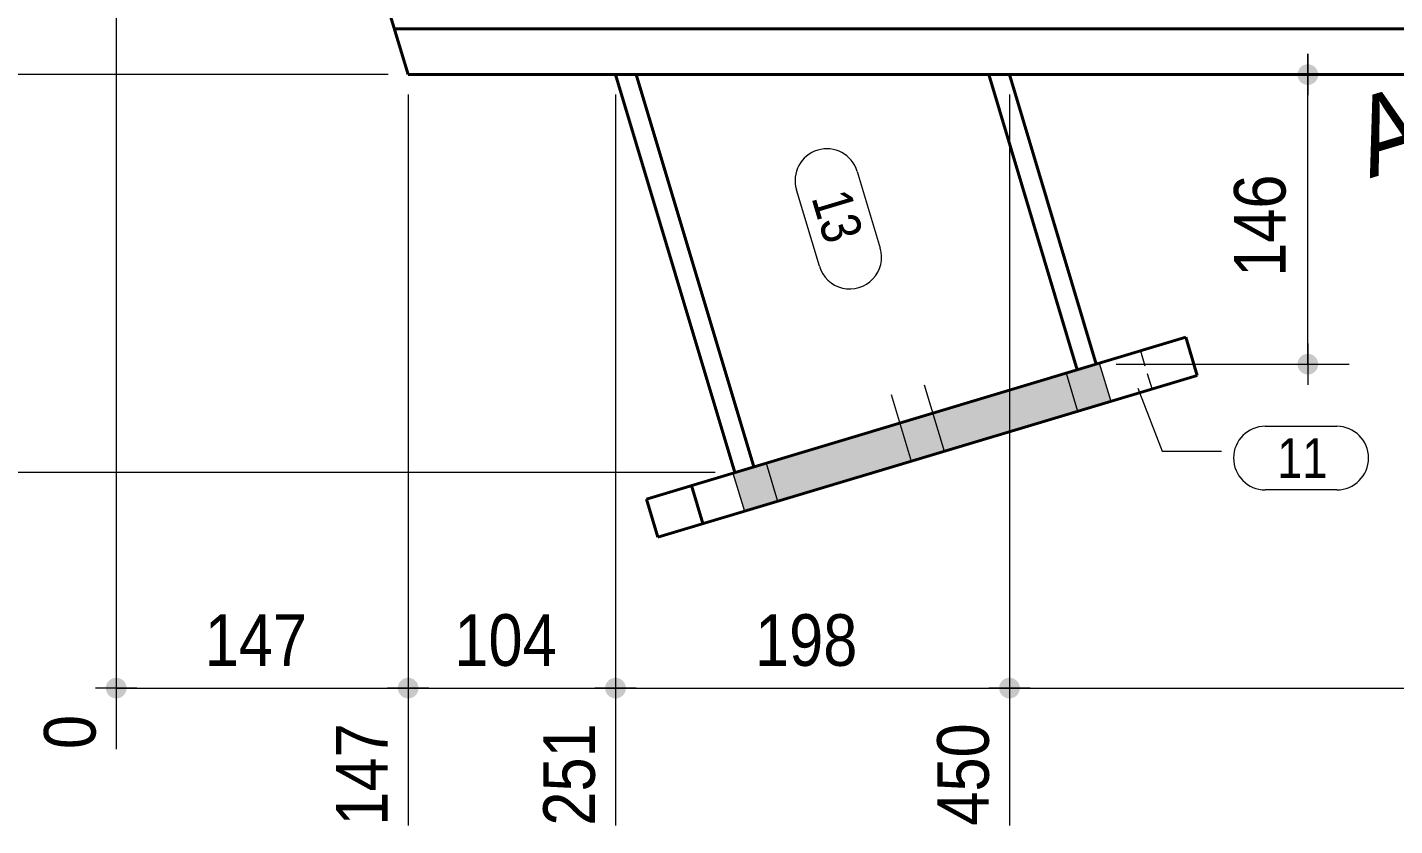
# Model space of a CAD drawing. Header units: millimetres. Extents: x 2 to 584, y 5 to 405.
# Drawn here: x 71.9 to 140.7, y 276.7 to 316.9 of the extents above; entities that cross this region are included whole.
import ezdxf

# ---------------------------------------------------------------- set-up
doc = ezdxf.new("R2010")
doc.units = ezdxf.units.MM
doc.linetypes.add('CACHE2', pattern=[1.190625, 0.79375, -0.396875])
for name, color, linetype, lineweight in [('Boulon', 7, 'Continuous', 0), ('Cache', 7, 'Continuous', 0), ('Cotation', 7, 'Continuous', 0), ('Couper', 6, 'Continuous', 0), ('Piece', 2, 'Continuous', 0), ('Repère pièce', 3, 'Continuous', 0)]:
    doc.layers.add(name, color=color, linetype=linetype, lineweight=lineweight)
doc.styles.add('ARIAL', font='ARIAL.TTF')
doc.styles.add('COMIC_SANS_MS', font='COMIC.TTF')

# ---------------------------------------------------------------- blocks, each defined once
blk = doc.blocks.new('*A18')
at = {"layer": 'Boulon'}
for points in [[(124.17, 299.494), (124.744, 297.578), (107.963, 292.544), (107.388, 294.46)], [(125.834, 299.993), (126.408, 298.078), (109.627, 293.043), (109.052, 294.959)]]:
    blk.add_hatch(color=256, dxfattribs=at).paths.add_polyline_path(points, flags=17)
at = {"layer": 'Boulon', "linetype": 'Continuous', "lineweight": 0}
for p, q in [((124.17, 299.494), (124.744, 297.578)), ((125.834, 299.993), (126.408, 298.078)), ((117.012, 298.913), (118.017, 295.56)), ((115.348, 298.414), (116.353, 295.061)), ((109.052, 294.959), (109.627, 293.043)), ((107.388, 294.46), (107.963, 292.544))]:
    blk.add_line(p, q, dxfattribs=at)
blk = doc.blocks.new('*A19')
at = {"layer": 'Piece', "color": 2, "linetype": 'Continuous', "lineweight": 40}
for p, q in [((91.032677, 314.525811), (77.022677, 361.225811)), ((163.533303, 316.825811), (90.342677, 316.825811)), ((91.032677, 314.525811), (163.533303, 314.525811))]:
    blk.add_line(p, q, dxfattribs=at)
blk = doc.blocks.new('*A29')
at = {"layer": 'Cache', "color": 7, "linetype": 'CACHE2', "lineweight": 20}
for p, q in [((121.309566, 314.525811), (101.472983, 314.525811)), ((107.484071, 294.48885), (125.682771, 299.94846))]:
    blk.add_line(p, q, dxfattribs=at)
at = {"layer": 'Piece', "color": 2, "linetype": 'Continuous', "lineweight": 40}
for p, q in [((101.472983, 314.525811), (107.484071, 294.48885)), ((108.441898, 294.776198), (102.517014, 314.525811)), ((124.724945, 299.661112), (120.265535, 314.525811)), ((125.682771, 299.94846), (121.309566, 314.525811))]:
    blk.add_line(p, q, dxfattribs=at)
blk = doc.blocks.new('*A30')
at = {"layer": 'Cache', "color": 7, "linetype": 'CACHE2', "lineweight": 20}
blk.add_line((128.49286, 298.703076), (127.918164, 300.618729), dxfattribs=at)
at = {"layer": 'Piece', "color": 2, "linetype": 'Continuous', "lineweight": 40}
for p, q in [((103.034102, 293.15351), (130.187344, 301.299483)), ((130.187344, 301.299483), (130.76204, 299.38383)), ((130.76204, 299.38383), (103.608797, 291.237857)), ((105.303282, 293.834264), (105.877977, 291.918611)), ((103.608797, 291.237857), (103.034102, 293.15351))]:
    blk.add_line(p, q, dxfattribs=at)
blk = doc.blocks.new('*A69')
at = {"layer": 'Cotation'}
for points in [[(66.694, 314.006), (66.668, 314.008), (66.643, 314.011), (66.618, 314.016), (66.593, 314.021), (66.568, 314.028), (66.544, 314.036), (66.52, 314.045), (66.497, 314.056), (66.474, 314.067), (66.452, 314.08), (66.431, 314.093), (66.41, 314.108), (66.39, 314.124), (66.37, 314.141), (66.352, 314.158), (66.334, 314.177), (66.317, 314.196), (66.302, 314.216), (66.287, 314.237), (66.273, 314.258), (66.261, 314.281), (66.249, 314.303), (66.239, 314.327), (66.23, 314.351), (66.222, 314.375), (66.215, 314.399), (66.209, 314.424), (66.205, 314.45), (66.202, 314.475), (66.2, 314.5), (66.199, 314.526), (66.2, 314.551), (66.202, 314.577), (66.205, 314.602), (66.209, 314.627), (66.215, 314.652), (66.222, 314.677), (66.23, 314.701), (66.239, 314.725), (66.249, 314.748), (66.261, 314.771), (66.273, 314.793), (66.287, 314.815), (66.302, 314.836), (66.317, 314.856), (66.334, 314.875), (66.352, 314.894), (66.37, 314.911), (66.39, 314.928), (66.41, 314.943), (66.431, 314.958), (66.452, 314.972), (66.474, 314.984), (66.497, 314.996), (66.52, 315.006), (66.544, 315.015), (66.568, 315.023), (66.593, 315.03), (66.618, 315.036), (66.643, 315.04), (66.668, 315.043), (66.694, 315.045), (66.719, 315.046), (66.745, 315.045), (66.77, 315.043), (66.796, 315.04), (66.821, 315.036), (66.846, 315.03), (66.87, 315.023), (66.895, 315.015), (66.918, 315.006), (66.942, 314.996), (66.965, 314.984), (66.987, 314.972), (67.008, 314.958), (67.029, 314.943), (67.049, 314.928), (67.069, 314.911), (67.087, 314.894), (67.105, 314.875), (67.121, 314.856), (67.137, 314.836), (67.152, 314.815), (67.165, 314.793), (67.178, 314.771), (67.19, 314.748), (67.2, 314.725), (67.209, 314.701), (67.217, 314.677), (67.224, 314.652), (67.229, 314.627), (67.234, 314.602), (67.237, 314.577), (67.239, 314.551), (67.239, 314.526), (67.239, 314.5), (67.237, 314.475), (67.234, 314.45), (67.229, 314.424), (67.224, 314.399), (67.217, 314.375), (67.209, 314.351), (67.2, 314.327), (67.19, 314.303), (67.178, 314.281), (67.165, 314.258), (67.152, 314.237), (67.137, 314.216), (67.121, 314.196), (67.105, 314.177), (67.087, 314.158), (67.069, 314.141), (67.049, 314.124), (67.029, 314.108), (67.008, 314.093), (66.987, 314.08), (66.965, 314.067), (66.942, 314.056), (66.918, 314.045), (66.895, 314.036), (66.87, 314.028), (66.846, 314.021), (66.821, 314.016), (66.796, 314.011), (66.77, 314.008), (66.745, 314.006), (66.719, 314.006)], [(66.694, 293.969), (66.668, 293.971), (66.643, 293.974), (66.618, 293.979), (66.593, 293.984), (66.568, 293.991), (66.544, 293.999), (66.52, 294.008), (66.497, 294.019), (66.474, 294.03), (66.452, 294.043), (66.431, 294.056), (66.41, 294.071), (66.39, 294.087), (66.37, 294.104), (66.352, 294.121), (66.334, 294.14), (66.317, 294.159), (66.302, 294.179), (66.287, 294.2), (66.273, 294.222), (66.261, 294.244), (66.249, 294.267), (66.239, 294.29), (66.23, 294.314), (66.222, 294.338), (66.215, 294.363), (66.209, 294.387), (66.205, 294.413), (66.202, 294.438), (66.2, 294.463), (66.199, 294.489), (66.2, 294.514), (66.202, 294.54), (66.205, 294.565), (66.209, 294.59), (66.215, 294.615), (66.222, 294.64), (66.23, 294.664), (66.239, 294.688), (66.249, 294.711), (66.261, 294.734), (66.273, 294.756), (66.287, 294.778), (66.302, 294.799), (66.317, 294.819), (66.334, 294.838), (66.352, 294.857), (66.37, 294.874), (66.39, 294.891), (66.41, 294.907), (66.431, 294.921), (66.452, 294.935), (66.474, 294.947), (66.497, 294.959), (66.52, 294.969), (66.544, 294.978), (66.568, 294.986), (66.593, 294.993), (66.618, 294.999), (66.643, 295.003), (66.668, 295.006), (66.694, 295.008), (66.719, 295.009), (66.745, 295.008), (66.77, 295.006), (66.796, 295.003), (66.821, 294.999), (66.846, 294.993), (66.87, 294.986), (66.895, 294.978), (66.918, 294.969), (66.942, 294.959), (66.965, 294.947), (66.987, 294.935), (67.008, 294.921), (67.029, 294.907), (67.049, 294.891), (67.069, 294.874), (67.087, 294.857), (67.105, 294.838), (67.121, 294.819), (67.137, 294.799), (67.152, 294.778), (67.165, 294.756), (67.178, 294.734), (67.19, 294.711), (67.2, 294.688), (67.209, 294.664), (67.217, 294.64), (67.224, 294.615), (67.229, 294.59), (67.234, 294.565), (67.237, 294.54), (67.239, 294.514), (67.239, 294.489), (67.239, 294.463), (67.237, 294.438), (67.234, 294.413), (67.229, 294.387), (67.224, 294.363), (67.217, 294.338), (67.209, 294.314), (67.2, 294.29), (67.19, 294.267), (67.178, 294.244), (67.165, 294.222), (67.152, 294.2), (67.137, 294.179), (67.121, 294.159), (67.105, 294.14), (67.087, 294.121), (67.069, 294.104), (67.049, 294.087), (67.029, 294.071), (67.008, 294.056), (66.987, 294.043), (66.965, 294.03), (66.942, 294.019), (66.918, 294.008), (66.895, 293.999), (66.87, 293.991), (66.846, 293.984), (66.821, 293.979), (66.796, 293.974), (66.77, 293.971), (66.745, 293.969), (66.719, 293.969)]]:
    blk.add_hatch(color=256, dxfattribs=at).paths.add_polyline_path(points, flags=17)
at = {"layer": 'Cotation', "linetype": 'Continuous', "lineweight": 0}
for p, q in [((66.719, 315.566), (66.719, 313.486)), ((66.719, 314.526), (66.719, 315.566)), ((90.033, 314.526), (58.64, 314.526)), ((65.679, 314.526), (67.759, 314.526)), ((66.719, 294.489), (66.719, 314.526)), ((66.719, 295.529), (66.719, 293.449)), ((106.484, 294.489), (58.64, 294.489)), ((65.679, 294.489), (67.759, 294.489)), ((66.719, 294.489), (66.719, 293.449))]:
    blk.add_line(p, q, dxfattribs=at)
at = {"layer": 'Cotation'}
for p in [(66.719, 314.526), (66.719, 294.489)]:
    blk.add_point(p, dxfattribs=at)
at = {"layer": 'Cotation', "style": 'ARIAL', "width": 0.85}
for s, p in [('490', (59.217, 315.566)), ('690', (59.217, 295.529))]:
    blk.add_text(s, height=2.6, dxfattribs=at).set_placement(p)
blk.add_text('200', height=2.6, rotation=90.00021, dxfattribs=at).set_placement((65.599, 301.615))
blk = doc.blocks.new('*A70')
at = {"layer": 'Cotation'}
for points in [[(66.694, 363.006), (66.668, 363.008), (66.643, 363.011), (66.618, 363.016), (66.593, 363.021), (66.568, 363.028), (66.544, 363.036), (66.52, 363.045), (66.497, 363.056), (66.474, 363.067), (66.452, 363.08), (66.431, 363.093), (66.41, 363.108), (66.39, 363.124), (66.37, 363.141), (66.352, 363.158), (66.334, 363.177), (66.317, 363.196), (66.302, 363.216), (66.287, 363.237), (66.273, 363.258), (66.261, 363.281), (66.249, 363.303), (66.239, 363.327), (66.23, 363.351), (66.222, 363.375), (66.215, 363.399), (66.209, 363.424), (66.205, 363.45), (66.202, 363.475), (66.2, 363.5), (66.199, 363.526), (66.2, 363.551), (66.202, 363.577), (66.205, 363.602), (66.209, 363.627), (66.215, 363.652), (66.222, 363.677), (66.23, 363.701), (66.239, 363.725), (66.249, 363.748), (66.261, 363.771), (66.273, 363.793), (66.287, 363.815), (66.302, 363.836), (66.317, 363.856), (66.334, 363.875), (66.352, 363.894), (66.37, 363.911), (66.39, 363.928), (66.41, 363.943), (66.431, 363.958), (66.452, 363.972), (66.474, 363.984), (66.497, 363.996), (66.52, 364.006), (66.544, 364.015), (66.568, 364.023), (66.593, 364.03), (66.618, 364.036), (66.643, 364.04), (66.668, 364.043), (66.694, 364.045), (66.719, 364.046), (66.745, 364.045), (66.77, 364.043), (66.796, 364.04), (66.821, 364.036), (66.846, 364.03), (66.87, 364.023), (66.895, 364.015), (66.918, 364.006), (66.942, 363.996), (66.965, 363.984), (66.987, 363.972), (67.008, 363.958), (67.029, 363.943), (67.049, 363.928), (67.069, 363.911), (67.087, 363.894), (67.105, 363.875), (67.121, 363.856), (67.137, 363.836), (67.152, 363.815), (67.165, 363.793), (67.178, 363.771), (67.19, 363.748), (67.2, 363.725), (67.209, 363.701), (67.217, 363.677), (67.224, 363.652), (67.229, 363.627), (67.234, 363.602), (67.237, 363.577), (67.239, 363.551), (67.239, 363.526), (67.239, 363.5), (67.237, 363.475), (67.234, 363.45), (67.229, 363.424), (67.224, 363.399), (67.217, 363.375), (67.209, 363.351), (67.2, 363.327), (67.19, 363.303), (67.178, 363.281), (67.165, 363.258), (67.152, 363.237), (67.137, 363.216), (67.121, 363.196), (67.105, 363.177), (67.087, 363.158), (67.069, 363.141), (67.049, 363.124), (67.029, 363.108), (67.008, 363.093), (66.987, 363.08), (66.965, 363.067), (66.942, 363.056), (66.918, 363.045), (66.895, 363.036), (66.87, 363.028), (66.846, 363.021), (66.821, 363.016), (66.796, 363.011), (66.77, 363.008), (66.745, 363.006), (66.719, 363.006)], [(66.694, 314.006), (66.668, 314.008), (66.643, 314.011), (66.618, 314.016), (66.593, 314.021), (66.568, 314.028), (66.544, 314.036), (66.52, 314.045), (66.497, 314.056), (66.474, 314.067), (66.452, 314.08), (66.431, 314.093), (66.41, 314.108), (66.39, 314.124), (66.37, 314.141), (66.352, 314.158), (66.334, 314.177), (66.317, 314.196), (66.302, 314.216), (66.287, 314.237), (66.273, 314.258), (66.261, 314.281), (66.249, 314.303), (66.239, 314.327), (66.23, 314.351), (66.222, 314.375), (66.215, 314.399), (66.209, 314.424), (66.205, 314.45), (66.202, 314.475), (66.2, 314.5), (66.199, 314.526), (66.2, 314.551), (66.202, 314.577), (66.205, 314.602), (66.209, 314.627), (66.215, 314.652), (66.222, 314.677), (66.23, 314.701), (66.239, 314.725), (66.249, 314.748), (66.261, 314.771), (66.273, 314.793), (66.287, 314.815), (66.302, 314.836), (66.317, 314.856), (66.334, 314.875), (66.352, 314.894), (66.37, 314.911), (66.39, 314.928), (66.41, 314.943), (66.431, 314.958), (66.452, 314.972), (66.474, 314.984), (66.497, 314.996), (66.52, 315.006), (66.544, 315.015), (66.568, 315.023), (66.593, 315.03), (66.618, 315.036), (66.643, 315.04), (66.668, 315.043), (66.694, 315.045), (66.719, 315.046), (66.745, 315.045), (66.77, 315.043), (66.796, 315.04), (66.821, 315.036), (66.846, 315.03), (66.87, 315.023), (66.895, 315.015), (66.918, 315.006), (66.942, 314.996), (66.965, 314.984), (66.987, 314.972), (67.008, 314.958), (67.029, 314.943), (67.049, 314.928), (67.069, 314.911), (67.087, 314.894), (67.105, 314.875), (67.121, 314.856), (67.137, 314.836), (67.152, 314.815), (67.165, 314.793), (67.178, 314.771), (67.19, 314.748), (67.2, 314.725), (67.209, 314.701), (67.217, 314.677), (67.224, 314.652), (67.229, 314.627), (67.234, 314.602), (67.237, 314.577), (67.239, 314.551), (67.239, 314.526), (67.239, 314.5), (67.237, 314.475), (67.234, 314.45), (67.229, 314.424), (67.224, 314.399), (67.217, 314.375), (67.209, 314.351), (67.2, 314.327), (67.19, 314.303), (67.178, 314.281), (67.165, 314.258), (67.152, 314.237), (67.137, 314.216), (67.121, 314.196), (67.105, 314.177), (67.087, 314.158), (67.069, 314.141), (67.049, 314.124), (67.029, 314.108), (67.008, 314.093), (66.987, 314.08), (66.965, 314.067), (66.942, 314.056), (66.918, 314.045), (66.895, 314.036), (66.87, 314.028), (66.846, 314.021), (66.821, 314.016), (66.796, 314.011), (66.77, 314.008), (66.745, 314.006), (66.719, 314.006)]]:
    blk.add_hatch(color=256, dxfattribs=at).paths.add_polyline_path(points, flags=17)
at = {"layer": 'Cotation', "linetype": 'Continuous', "lineweight": 0}
for p, q in [((66.719, 364.566), (66.719, 362.486)), ((66.719, 363.526), (66.719, 364.566)), ((81.954, 363.526), (63.651, 363.526)), ((65.679, 363.526), (67.759, 363.526)), ((66.719, 314.526), (66.719, 363.526)), ((66.719, 315.566), (66.719, 313.486)), ((90.033, 314.526), (58.64, 314.526)), ((65.679, 314.526), (67.759, 314.526)), ((66.719, 314.526), (66.719, 313.486))]:
    blk.add_line(p, q, dxfattribs=at)
at = {"layer": 'Cotation'}
for p in [(66.719, 363.526), (66.719, 314.526)]:
    blk.add_point(p, dxfattribs=at)
at = {"layer": 'Cotation', "style": 'ARIAL', "width": 0.85}
blk.add_text('0', height=2.6, dxfattribs=at).set_placement((63.651, 364.566))
blk.add_text('490', height=2.6, rotation=90.00021, dxfattribs=at).set_placement((65.599, 336.133))
blk = doc.blocks.new('*A71')
at = {"layer": 'Cotation'}
for points in [[(76.307, 283.119), (76.282, 283.12), (76.256, 283.124), (76.231, 283.128), (76.206, 283.133), (76.182, 283.14), (76.157, 283.148), (76.134, 283.157), (76.11, 283.168), (76.088, 283.179), (76.065, 283.192), (76.044, 283.206), (76.023, 283.22), (76.003, 283.236), (75.983, 283.253), (75.965, 283.27), (75.947, 283.289), (75.931, 283.308), (75.915, 283.328), (75.9, 283.349), (75.887, 283.371), (75.874, 283.393), (75.863, 283.416), (75.852, 283.439), (75.843, 283.463), (75.835, 283.487), (75.828, 283.512), (75.823, 283.536), (75.818, 283.562), (75.815, 283.587), (75.813, 283.612), (75.813, 283.638), (75.813, 283.663), (75.815, 283.689), (75.818, 283.714), (75.823, 283.739), (75.828, 283.764), (75.835, 283.789), (75.843, 283.813), (75.852, 283.837), (75.863, 283.86), (75.874, 283.883), (75.887, 283.905), (75.9, 283.927), (75.915, 283.948), (75.931, 283.968), (75.947, 283.987), (75.965, 284.006), (75.983, 284.023), (76.003, 284.04), (76.023, 284.056), (76.044, 284.07), (76.065, 284.084), (76.088, 284.097), (76.11, 284.108), (76.134, 284.118), (76.157, 284.128), (76.182, 284.136), (76.206, 284.142), (76.231, 284.148), (76.256, 284.152), (76.282, 284.155), (76.307, 284.157), (76.333, 284.158), (76.358, 284.157), (76.384, 284.155), (76.409, 284.152), (76.434, 284.148), (76.459, 284.142), (76.484, 284.136), (76.508, 284.128), (76.532, 284.118), (76.555, 284.108), (76.578, 284.097), (76.6, 284.084), (76.622, 284.07), (76.642, 284.056), (76.663, 284.04), (76.682, 284.023), (76.7, 284.006), (76.718, 283.987), (76.735, 283.968), (76.75, 283.948), (76.765, 283.927), (76.779, 283.905), (76.791, 283.883), (76.803, 283.86), (76.813, 283.837), (76.822, 283.813), (76.83, 283.789), (76.837, 283.764), (76.843, 283.739), (76.847, 283.714), (76.85, 283.689), (76.852, 283.663), (76.853, 283.638), (76.852, 283.612), (76.85, 283.587), (76.847, 283.562), (76.843, 283.536), (76.837, 283.512), (76.83, 283.487), (76.822, 283.463), (76.813, 283.439), (76.803, 283.416), (76.791, 283.393), (76.779, 283.371), (76.765, 283.349), (76.75, 283.328), (76.735, 283.308), (76.718, 283.289), (76.7, 283.27), (76.682, 283.253), (76.663, 283.236), (76.642, 283.22), (76.622, 283.206), (76.6, 283.192), (76.578, 283.179), (76.555, 283.168), (76.532, 283.157), (76.508, 283.148), (76.484, 283.14), (76.459, 283.133), (76.434, 283.128), (76.409, 283.124), (76.384, 283.12), (76.358, 283.119), (76.333, 283.118)], [(91.007, 283.119), (90.982, 283.12), (90.956, 283.124), (90.931, 283.128), (90.906, 283.133), (90.882, 283.14), (90.857, 283.148), (90.834, 283.157), (90.81, 283.168), (90.788, 283.179), (90.765, 283.192), (90.744, 283.206), (90.723, 283.22), (90.703, 283.236), (90.683, 283.253), (90.665, 283.27), (90.647, 283.289), (90.631, 283.308), (90.615, 283.328), (90.6, 283.349), (90.587, 283.371), (90.574, 283.393), (90.563, 283.416), (90.552, 283.439), (90.543, 283.463), (90.535, 283.487), (90.528, 283.512), (90.523, 283.536), (90.518, 283.562), (90.515, 283.587), (90.513, 283.612), (90.513, 283.638), (90.513, 283.663), (90.515, 283.689), (90.518, 283.714), (90.523, 283.739), (90.528, 283.764), (90.535, 283.789), (90.543, 283.813), (90.552, 283.837), (90.563, 283.86), (90.574, 283.883), (90.587, 283.905), (90.6, 283.927), (90.615, 283.948), (90.631, 283.968), (90.647, 283.987), (90.665, 284.006), (90.683, 284.023), (90.703, 284.04), (90.723, 284.056), (90.744, 284.07), (90.765, 284.084), (90.788, 284.097), (90.81, 284.108), (90.834, 284.118), (90.857, 284.128), (90.882, 284.136), (90.906, 284.142), (90.931, 284.148), (90.956, 284.152), (90.982, 284.155), (91.007, 284.157), (91.033, 284.158), (91.058, 284.157), (91.084, 284.155), (91.109, 284.152), (91.134, 284.148), (91.159, 284.142), (91.184, 284.136), (91.208, 284.128), (91.232, 284.118), (91.255, 284.108), (91.278, 284.097), (91.3, 284.084), (91.322, 284.07), (91.342, 284.056), (91.363, 284.04), (91.382, 284.023), (91.4, 284.006), (91.418, 283.987), (91.435, 283.968), (91.45, 283.948), (91.465, 283.927), (91.479, 283.905), (91.491, 283.883), (91.503, 283.86), (91.513, 283.837), (91.522, 283.813), (91.53, 283.789), (91.537, 283.764), (91.543, 283.739), (91.547, 283.714), (91.55, 283.689), (91.552, 283.663), (91.553, 283.638), (91.552, 283.612), (91.55, 283.587), (91.547, 283.562), (91.543, 283.536), (91.537, 283.512), (91.53, 283.487), (91.522, 283.463), (91.513, 283.439), (91.503, 283.416), (91.491, 283.393), (91.479, 283.371), (91.465, 283.349), (91.45, 283.328), (91.435, 283.308), (91.418, 283.289), (91.4, 283.27), (91.382, 283.253), (91.363, 283.236), (91.342, 283.22), (91.322, 283.206), (91.3, 283.192), (91.278, 283.179), (91.255, 283.168), (91.232, 283.157), (91.208, 283.148), (91.184, 283.14), (91.159, 283.133), (91.134, 283.128), (91.109, 283.124), (91.084, 283.12), (91.058, 283.119), (91.033, 283.118)]]:
    blk.add_hatch(color=256, dxfattribs=at).paths.add_polyline_path(points, flags=17)
at = {"layer": 'Cotation', "linetype": 'Continuous', "lineweight": 0}
for p, q in [((76.333, 362.526), (76.333, 280.569)), ((91.033, 313.526), (91.033, 276.713)), ((76.333, 284.678), (76.333, 282.598)), ((91.033, 284.678), (91.033, 282.598)), ((77.373, 283.638), (75.293, 283.638)), ((76.333, 283.638), (75.293, 283.638)), ((76.333, 283.638), (91.033, 283.638)), ((92.073, 283.638), (89.993, 283.638)), ((91.033, 283.638), (92.073, 283.638))]:
    blk.add_line(p, q, dxfattribs=at)
at = {"layer": 'Cotation'}
for p in [(76.333, 283.638), (91.033, 283.638)]:
    blk.add_point(p, dxfattribs=at)
at = {"layer": 'Cotation', "style": 'ARIAL', "width": 0.85}
blk.add_text('147', height=2.6, dxfattribs=at).set_placement((80.79, 284.758))
for s, p in [('0', (75.293, 280.569)), ('147', (89.993, 276.713))]:
    blk.add_text(s, height=2.6, rotation=90.00021, dxfattribs=at).set_placement(p)
blk = doc.blocks.new('*A83')
at = {"layer": 'Couper', "style": 'ARIAL', "width": 0.85}
blk.add_text('A', height=4, rotation=16.70172, dxfattribs=at).set_placement((139.448, 309.298))
blk = doc.blocks.new('*A87')
at = {"layer": 'Repère pièce', "linetype": 'Continuous', "lineweight": 0}
for p, q in [((127.776437, 298.735833), (128.991618, 295.569747)), ((134.191618, 296.819747), (137.792009, 296.819747)), ((128.991618, 295.569747), (131.991618, 295.569747)), ((137.792009, 293.619747), (134.191618, 293.619747))]:
    blk.add_line(p, q, dxfattribs=at)
for centre, start, end in [((134.191618, 295.219747), 90, 270), ((137.792009, 295.219747), 270, 90)]:
    blk.add_arc(centre, 1.6, start, end, dxfattribs=at)
at = {"layer": 'Repère pièce', "style": 'COMIC_SANS_MS', "width": 0.85}
blk.add_text('11', height=2, dxfattribs=at).set_placement((134.791618, 294.219747))
blk = doc.blocks.new('*A89')
at = {"layer": 'Repère pièce', "linetype": 'Continuous', "lineweight": 0}
for p, q in [((113.645019, 309.651403), (114.802492, 305.793159)), ((111.737448, 304.873646), (110.579975, 308.73189))]:
    blk.add_line(p, q, dxfattribs=at)
for centre, start, end in [((112.112497, 309.191646), 16.699244, 196.699244), ((113.26997, 305.333402), 196.699244, 16.699244)]:
    blk.add_arc(centre, 1.6, start, end, dxfattribs=at)
at = {"layer": 'Repère pièce', "style": 'COMIC_SANS_MS', "width": 0.85}
blk.add_text('13', height=2, rotation=-73.298491, dxfattribs=at).set_placement((111.327079, 308.329603))
blk = doc.blocks.new('*A96')
at = {"layer": 'Cotation'}
for points in [[(136.307, 314.006), (136.282, 314.008), (136.256, 314.011), (136.231, 314.016), (136.206, 314.021), (136.182, 314.028), (136.157, 314.036), (136.134, 314.045), (136.11, 314.056), (136.088, 314.067), (136.065, 314.08), (136.044, 314.093), (136.023, 314.108), (136.003, 314.124), (135.983, 314.141), (135.965, 314.158), (135.947, 314.177), (135.931, 314.196), (135.915, 314.216), (135.9, 314.237), (135.887, 314.258), (135.874, 314.281), (135.863, 314.303), (135.852, 314.327), (135.843, 314.351), (135.835, 314.375), (135.828, 314.399), (135.823, 314.424), (135.818, 314.45), (135.815, 314.475), (135.813, 314.5), (135.813, 314.526), (135.813, 314.551), (135.815, 314.577), (135.818, 314.602), (135.823, 314.627), (135.828, 314.652), (135.835, 314.677), (135.843, 314.701), (135.852, 314.725), (135.863, 314.748), (135.874, 314.771), (135.887, 314.793), (135.9, 314.815), (135.915, 314.836), (135.931, 314.856), (135.947, 314.875), (135.965, 314.894), (135.983, 314.911), (136.003, 314.928), (136.023, 314.943), (136.044, 314.958), (136.065, 314.972), (136.088, 314.984), (136.11, 314.996), (136.134, 315.006), (136.157, 315.015), (136.182, 315.023), (136.206, 315.03), (136.231, 315.036), (136.256, 315.04), (136.282, 315.043), (136.307, 315.045), (136.333, 315.046), (136.358, 315.045), (136.384, 315.043), (136.409, 315.04), (136.434, 315.036), (136.459, 315.03), (136.484, 315.023), (136.508, 315.015), (136.532, 315.006), (136.555, 314.996), (136.578, 314.984), (136.6, 314.972), (136.622, 314.958), (136.642, 314.943), (136.663, 314.928), (136.682, 314.911), (136.7, 314.894), (136.718, 314.875), (136.735, 314.856), (136.75, 314.836), (136.765, 314.815), (136.779, 314.793), (136.791, 314.771), (136.803, 314.748), (136.813, 314.725), (136.822, 314.701), (136.83, 314.677), (136.837, 314.652), (136.843, 314.627), (136.847, 314.602), (136.85, 314.577), (136.852, 314.551), (136.853, 314.526), (136.852, 314.5), (136.85, 314.475), (136.847, 314.45), (136.843, 314.424), (136.837, 314.399), (136.83, 314.375), (136.822, 314.351), (136.813, 314.327), (136.803, 314.303), (136.791, 314.281), (136.779, 314.258), (136.765, 314.237), (136.75, 314.216), (136.735, 314.196), (136.718, 314.177), (136.7, 314.158), (136.682, 314.141), (136.663, 314.124), (136.642, 314.108), (136.622, 314.093), (136.6, 314.08), (136.578, 314.067), (136.555, 314.056), (136.532, 314.045), (136.508, 314.036), (136.484, 314.028), (136.459, 314.021), (136.434, 314.016), (136.409, 314.011), (136.384, 314.008), (136.358, 314.006), (136.333, 314.006)], [(136.307, 299.429), (136.282, 299.431), (136.256, 299.434), (136.231, 299.438), (136.206, 299.444), (136.182, 299.451), (136.157, 299.459), (136.134, 299.468), (136.11, 299.478), (136.088, 299.49), (136.065, 299.502), (136.044, 299.516), (136.023, 299.531), (136.003, 299.546), (135.983, 299.563), (135.965, 299.581), (135.947, 299.599), (135.931, 299.619), (135.915, 299.639), (135.9, 299.66), (135.887, 299.681), (135.874, 299.703), (135.863, 299.726), (135.852, 299.749), (135.843, 299.773), (135.835, 299.798), (135.828, 299.822), (135.823, 299.847), (135.818, 299.872), (135.815, 299.897), (135.813, 299.923), (135.813, 299.948), (135.813, 299.974), (135.815, 299.999), (135.818, 300.025), (135.823, 300.05), (135.828, 300.075), (135.835, 300.099), (135.843, 300.124), (135.852, 300.147), (135.863, 300.171), (135.874, 300.194), (135.887, 300.216), (135.9, 300.237), (135.915, 300.258), (135.931, 300.278), (135.947, 300.298), (135.965, 300.316), (135.983, 300.334), (136.003, 300.35), (136.023, 300.366), (136.044, 300.381), (136.065, 300.394), (136.088, 300.407), (136.11, 300.419), (136.134, 300.429), (136.157, 300.438), (136.182, 300.446), (136.206, 300.453), (136.231, 300.458), (136.256, 300.463), (136.282, 300.466), (136.307, 300.468), (136.333, 300.468), (136.358, 300.468), (136.384, 300.466), (136.409, 300.463), (136.434, 300.458), (136.459, 300.453), (136.484, 300.446), (136.508, 300.438), (136.532, 300.429), (136.555, 300.419), (136.578, 300.407), (136.6, 300.394), (136.622, 300.381), (136.642, 300.366), (136.663, 300.35), (136.682, 300.334), (136.7, 300.316), (136.718, 300.298), (136.735, 300.278), (136.75, 300.258), (136.765, 300.237), (136.779, 300.216), (136.791, 300.194), (136.803, 300.171), (136.813, 300.147), (136.822, 300.124), (136.83, 300.099), (136.837, 300.075), (136.843, 300.05), (136.847, 300.025), (136.85, 299.999), (136.852, 299.974), (136.853, 299.948), (136.852, 299.923), (136.85, 299.897), (136.847, 299.872), (136.843, 299.847), (136.837, 299.822), (136.83, 299.798), (136.822, 299.773), (136.813, 299.749), (136.803, 299.726), (136.791, 299.703), (136.779, 299.681), (136.765, 299.66), (136.75, 299.639), (136.735, 299.619), (136.718, 299.599), (136.7, 299.581), (136.682, 299.563), (136.663, 299.546), (136.642, 299.531), (136.622, 299.516), (136.6, 299.502), (136.578, 299.49), (136.555, 299.478), (136.532, 299.468), (136.508, 299.459), (136.484, 299.451), (136.459, 299.444), (136.434, 299.438), (136.409, 299.434), (136.384, 299.431), (136.358, 299.429), (136.333, 299.428)]]:
    blk.add_hatch(color=256, dxfattribs=at).paths.add_polyline_path(points, flags=17)
at = {"layer": 'Cotation', "linetype": 'Continuous', "lineweight": 0}
for p, q in [((136.333, 315.566), (136.333, 313.486)), ((136.333, 314.526), (136.333, 315.566)), ((124.024, 314.526), (138.413, 314.526)), ((135.293, 314.526), (137.373, 314.526)), ((136.333, 299.948), (136.333, 314.526)), ((136.333, 300.988), (136.333, 298.908)), ((126.683, 299.948), (138.413, 299.948)), ((135.293, 299.948), (137.373, 299.948)), ((136.333, 299.948), (136.333, 298.908))]:
    blk.add_line(p, q, dxfattribs=at)
at = {"layer": 'Cotation'}
for p in [(136.333, 314.526), (136.333, 299.948)]:
    blk.add_point(p, dxfattribs=at)
at = {"layer": 'Cotation', "style": 'ARIAL', "width": 0.85}
blk.add_text('146', height=2.6, rotation=90.00021, dxfattribs=at).set_placement((135.213, 304.345))
blk = doc.blocks.new('*A97')
at = {"layer": 'Cotation'}
for points in [[(91.007, 283.119), (90.982, 283.12), (90.956, 283.124), (90.931, 283.128), (90.906, 283.133), (90.882, 283.14), (90.857, 283.148), (90.834, 283.157), (90.81, 283.168), (90.788, 283.179), (90.765, 283.192), (90.744, 283.206), (90.723, 283.22), (90.703, 283.236), (90.683, 283.253), (90.665, 283.27), (90.647, 283.289), (90.631, 283.308), (90.615, 283.328), (90.6, 283.349), (90.587, 283.371), (90.574, 283.393), (90.563, 283.416), (90.552, 283.439), (90.543, 283.463), (90.535, 283.487), (90.528, 283.512), (90.523, 283.536), (90.518, 283.562), (90.515, 283.587), (90.513, 283.612), (90.513, 283.638), (90.513, 283.663), (90.515, 283.689), (90.518, 283.714), (90.523, 283.739), (90.528, 283.764), (90.535, 283.789), (90.543, 283.813), (90.552, 283.837), (90.563, 283.86), (90.574, 283.883), (90.587, 283.905), (90.6, 283.927), (90.615, 283.948), (90.631, 283.968), (90.647, 283.987), (90.665, 284.006), (90.683, 284.023), (90.703, 284.04), (90.723, 284.056), (90.744, 284.07), (90.765, 284.084), (90.788, 284.097), (90.81, 284.108), (90.834, 284.118), (90.857, 284.128), (90.882, 284.136), (90.906, 284.142), (90.931, 284.148), (90.956, 284.152), (90.982, 284.155), (91.007, 284.157), (91.033, 284.158), (91.058, 284.157), (91.084, 284.155), (91.109, 284.152), (91.134, 284.148), (91.159, 284.142), (91.184, 284.136), (91.208, 284.128), (91.232, 284.118), (91.255, 284.108), (91.278, 284.097), (91.3, 284.084), (91.322, 284.07), (91.342, 284.056), (91.363, 284.04), (91.382, 284.023), (91.4, 284.006), (91.418, 283.987), (91.435, 283.968), (91.45, 283.948), (91.465, 283.927), (91.479, 283.905), (91.491, 283.883), (91.503, 283.86), (91.513, 283.837), (91.522, 283.813), (91.53, 283.789), (91.537, 283.764), (91.543, 283.739), (91.547, 283.714), (91.55, 283.689), (91.552, 283.663), (91.553, 283.638), (91.552, 283.612), (91.55, 283.587), (91.547, 283.562), (91.543, 283.536), (91.537, 283.512), (91.53, 283.487), (91.522, 283.463), (91.513, 283.439), (91.503, 283.416), (91.491, 283.393), (91.479, 283.371), (91.465, 283.349), (91.45, 283.328), (91.435, 283.308), (91.418, 283.289), (91.4, 283.27), (91.382, 283.253), (91.363, 283.236), (91.342, 283.22), (91.322, 283.206), (91.3, 283.192), (91.278, 283.179), (91.255, 283.168), (91.232, 283.157), (91.208, 283.148), (91.184, 283.14), (91.159, 283.133), (91.134, 283.128), (91.109, 283.124), (91.084, 283.12), (91.058, 283.119), (91.033, 283.118)], [(101.447, 283.119), (101.422, 283.12), (101.397, 283.124), (101.372, 283.128), (101.347, 283.133), (101.322, 283.14), (101.298, 283.148), (101.274, 283.157), (101.251, 283.168), (101.228, 283.179), (101.206, 283.192), (101.184, 283.206), (101.163, 283.22), (101.143, 283.236), (101.124, 283.253), (101.105, 283.27), (101.088, 283.289), (101.071, 283.308), (101.055, 283.328), (101.041, 283.349), (101.027, 283.371), (101.014, 283.393), (101.003, 283.416), (100.993, 283.439), (100.983, 283.463), (100.975, 283.487), (100.969, 283.512), (100.963, 283.536), (100.959, 283.562), (100.955, 283.587), (100.954, 283.612), (100.953, 283.638), (100.954, 283.663), (100.955, 283.689), (100.959, 283.714), (100.963, 283.739), (100.969, 283.764), (100.975, 283.789), (100.983, 283.813), (100.993, 283.837), (101.003, 283.86), (101.014, 283.883), (101.027, 283.905), (101.041, 283.927), (101.055, 283.948), (101.071, 283.968), (101.088, 283.987), (101.105, 284.006), (101.124, 284.023), (101.143, 284.04), (101.163, 284.056), (101.184, 284.07), (101.206, 284.084), (101.228, 284.097), (101.251, 284.108), (101.274, 284.118), (101.298, 284.128), (101.322, 284.136), (101.347, 284.142), (101.372, 284.148), (101.397, 284.152), (101.422, 284.155), (101.447, 284.157), (101.473, 284.158), (101.498, 284.157), (101.524, 284.155), (101.549, 284.152), (101.574, 284.148), (101.599, 284.142), (101.624, 284.136), (101.648, 284.128), (101.672, 284.118), (101.695, 284.108), (101.718, 284.097), (101.74, 284.084), (101.762, 284.07), (101.783, 284.056), (101.803, 284.04), (101.822, 284.023), (101.841, 284.006), (101.858, 283.987), (101.875, 283.968), (101.891, 283.948), (101.905, 283.927), (101.919, 283.905), (101.932, 283.883), (101.943, 283.86), (101.953, 283.837), (101.963, 283.813), (101.971, 283.789), (101.977, 283.764), (101.983, 283.739), (101.987, 283.714), (101.99, 283.689), (101.992, 283.663), (101.993, 283.638), (101.992, 283.612), (101.99, 283.587), (101.987, 283.562), (101.983, 283.536), (101.977, 283.512), (101.971, 283.487), (101.963, 283.463), (101.953, 283.439), (101.943, 283.416), (101.932, 283.393), (101.919, 283.371), (101.905, 283.349), (101.891, 283.328), (101.875, 283.308), (101.858, 283.289), (101.841, 283.27), (101.822, 283.253), (101.803, 283.236), (101.783, 283.22), (101.762, 283.206), (101.74, 283.192), (101.718, 283.179), (101.695, 283.168), (101.672, 283.157), (101.648, 283.148), (101.624, 283.14), (101.599, 283.133), (101.574, 283.128), (101.549, 283.124), (101.524, 283.12), (101.498, 283.119), (101.473, 283.118)]]:
    blk.add_hatch(color=256, dxfattribs=at).paths.add_polyline_path(points, flags=17)
at = {"layer": 'Cotation', "linetype": 'Continuous', "lineweight": 0}
for p, q in [((91.033, 313.526), (91.033, 276.713)), ((101.473, 313.526), (101.473, 276.713)), ((91.033, 284.678), (91.033, 282.598)), ((101.473, 284.678), (101.473, 282.598)), ((92.073, 283.638), (89.993, 283.638)), ((91.033, 283.638), (89.993, 283.638)), ((91.033, 283.638), (101.473, 283.638)), ((102.513, 283.638), (100.433, 283.638)), ((101.473, 283.638), (102.513, 283.638))]:
    blk.add_line(p, q, dxfattribs=at)
at = {"layer": 'Cotation'}
for p in [(91.033, 283.638), (101.473, 283.638)]:
    blk.add_point(p, dxfattribs=at)
at = {"layer": 'Cotation', "style": 'ARIAL', "width": 0.85}
blk.add_text('104', height=2.6, dxfattribs=at).set_placement((93.36, 284.758))
blk.add_text('251', height=2.6, rotation=90.00021, dxfattribs=at).set_placement((100.433, 276.713))
blk = doc.blocks.new('*A98')
at = {"layer": 'Cotation'}
for points in [[(101.447, 283.119), (101.422, 283.12), (101.397, 283.124), (101.372, 283.128), (101.347, 283.133), (101.322, 283.14), (101.298, 283.148), (101.274, 283.157), (101.251, 283.168), (101.228, 283.179), (101.206, 283.192), (101.184, 283.206), (101.163, 283.22), (101.143, 283.236), (101.124, 283.253), (101.105, 283.27), (101.088, 283.289), (101.071, 283.308), (101.055, 283.328), (101.041, 283.349), (101.027, 283.371), (101.014, 283.393), (101.003, 283.416), (100.993, 283.439), (100.983, 283.463), (100.975, 283.487), (100.969, 283.512), (100.963, 283.536), (100.959, 283.562), (100.955, 283.587), (100.954, 283.612), (100.953, 283.638), (100.954, 283.663), (100.955, 283.689), (100.959, 283.714), (100.963, 283.739), (100.969, 283.764), (100.975, 283.789), (100.983, 283.813), (100.993, 283.837), (101.003, 283.86), (101.014, 283.883), (101.027, 283.905), (101.041, 283.927), (101.055, 283.948), (101.071, 283.968), (101.088, 283.987), (101.105, 284.006), (101.124, 284.023), (101.143, 284.04), (101.163, 284.056), (101.184, 284.07), (101.206, 284.084), (101.228, 284.097), (101.251, 284.108), (101.274, 284.118), (101.298, 284.128), (101.322, 284.136), (101.347, 284.142), (101.372, 284.148), (101.397, 284.152), (101.422, 284.155), (101.447, 284.157), (101.473, 284.158), (101.498, 284.157), (101.524, 284.155), (101.549, 284.152), (101.574, 284.148), (101.599, 284.142), (101.624, 284.136), (101.648, 284.128), (101.672, 284.118), (101.695, 284.108), (101.718, 284.097), (101.74, 284.084), (101.762, 284.07), (101.783, 284.056), (101.803, 284.04), (101.822, 284.023), (101.841, 284.006), (101.858, 283.987), (101.875, 283.968), (101.891, 283.948), (101.905, 283.927), (101.919, 283.905), (101.932, 283.883), (101.943, 283.86), (101.953, 283.837), (101.963, 283.813), (101.971, 283.789), (101.977, 283.764), (101.983, 283.739), (101.987, 283.714), (101.99, 283.689), (101.992, 283.663), (101.993, 283.638), (101.992, 283.612), (101.99, 283.587), (101.987, 283.562), (101.983, 283.536), (101.977, 283.512), (101.971, 283.487), (101.963, 283.463), (101.953, 283.439), (101.943, 283.416), (101.932, 283.393), (101.919, 283.371), (101.905, 283.349), (101.891, 283.328), (101.875, 283.308), (101.858, 283.289), (101.841, 283.27), (101.822, 283.253), (101.803, 283.236), (101.783, 283.22), (101.762, 283.206), (101.74, 283.192), (101.718, 283.179), (101.695, 283.168), (101.672, 283.157), (101.648, 283.148), (101.624, 283.14), (101.599, 283.133), (101.574, 283.128), (101.549, 283.124), (101.524, 283.12), (101.498, 283.119), (101.473, 283.118)], [(121.284, 283.119), (121.259, 283.12), (121.233, 283.124), (121.208, 283.128), (121.183, 283.133), (121.159, 283.14), (121.134, 283.148), (121.111, 283.157), (121.087, 283.168), (121.064, 283.179), (121.042, 283.192), (121.021, 283.206), (121, 283.22), (120.98, 283.236), (120.96, 283.253), (120.942, 283.27), (120.924, 283.289), (120.908, 283.308), (120.892, 283.328), (120.877, 283.349), (120.864, 283.371), (120.851, 283.393), (120.839, 283.416), (120.829, 283.439), (120.82, 283.463), (120.812, 283.487), (120.805, 283.512), (120.8, 283.536), (120.795, 283.562), (120.792, 283.587), (120.79, 283.612), (120.79, 283.638), (120.79, 283.663), (120.792, 283.689), (120.795, 283.714), (120.8, 283.739), (120.805, 283.764), (120.812, 283.789), (120.82, 283.813), (120.829, 283.837), (120.839, 283.86), (120.851, 283.883), (120.864, 283.905), (120.877, 283.927), (120.892, 283.948), (120.908, 283.968), (120.924, 283.987), (120.942, 284.006), (120.96, 284.023), (120.98, 284.04), (121, 284.056), (121.021, 284.07), (121.042, 284.084), (121.064, 284.097), (121.087, 284.108), (121.111, 284.118), (121.134, 284.128), (121.159, 284.136), (121.183, 284.142), (121.208, 284.148), (121.233, 284.152), (121.259, 284.155), (121.284, 284.157), (121.31, 284.158), (121.335, 284.157), (121.361, 284.155), (121.386, 284.152), (121.411, 284.148), (121.436, 284.142), (121.461, 284.136), (121.485, 284.128), (121.509, 284.118), (121.532, 284.108), (121.555, 284.097), (121.577, 284.084), (121.598, 284.07), (121.619, 284.056), (121.639, 284.04), (121.659, 284.023), (121.677, 284.006), (121.695, 283.987), (121.712, 283.968), (121.727, 283.948), (121.742, 283.927), (121.756, 283.905), (121.768, 283.883), (121.78, 283.86), (121.79, 283.837), (121.799, 283.813), (121.807, 283.789), (121.814, 283.764), (121.82, 283.739), (121.824, 283.714), (121.827, 283.689), (121.829, 283.663), (121.83, 283.638), (121.829, 283.612), (121.827, 283.587), (121.824, 283.562), (121.82, 283.536), (121.814, 283.512), (121.807, 283.487), (121.799, 283.463), (121.79, 283.439), (121.78, 283.416), (121.768, 283.393), (121.756, 283.371), (121.742, 283.349), (121.727, 283.328), (121.712, 283.308), (121.695, 283.289), (121.677, 283.27), (121.659, 283.253), (121.639, 283.236), (121.619, 283.22), (121.598, 283.206), (121.577, 283.192), (121.555, 283.179), (121.532, 283.168), (121.509, 283.157), (121.485, 283.148), (121.461, 283.14), (121.436, 283.133), (121.411, 283.128), (121.386, 283.124), (121.361, 283.12), (121.335, 283.119), (121.31, 283.118)]]:
    blk.add_hatch(color=256, dxfattribs=at).paths.add_polyline_path(points, flags=17)
at = {"layer": 'Cotation', "linetype": 'Continuous', "lineweight": 0}
for p, q in [((101.473, 313.526), (101.473, 276.713)), ((121.31, 313.526), (121.31, 276.713)), ((101.473, 284.678), (101.473, 282.598)), ((121.31, 284.678), (121.31, 282.598)), ((102.513, 283.638), (100.433, 283.638)), ((101.473, 283.638), (100.433, 283.638)), ((101.473, 283.638), (121.31, 283.638)), ((122.35, 283.638), (120.27, 283.638)), ((121.31, 283.638), (122.35, 283.638))]:
    blk.add_line(p, q, dxfattribs=at)
at = {"layer": 'Cotation'}
for p in [(101.473, 283.638), (121.31, 283.638)]:
    blk.add_point(p, dxfattribs=at)
at = {"layer": 'Cotation', "style": 'ARIAL', "width": 0.85}
blk.add_text('198', height=2.6, dxfattribs=at).set_placement((108.499, 284.758))
blk.add_text('450', height=2.6, rotation=90.00021, dxfattribs=at).set_placement((120.27, 276.713))
blk = doc.blocks.new('*A99')
at = {"layer": 'Cotation'}
blk.add_hatch(color=256, dxfattribs=at).paths.add_polyline_path([(121.284, 283.119), (121.259, 283.12), (121.233, 283.124), (121.208, 283.128), (121.183, 283.133), (121.159, 283.14), (121.134, 283.148), (121.111, 283.157), (121.087, 283.168), (121.064, 283.179), (121.042, 283.192), (121.021, 283.206), (121, 283.22), (120.98, 283.236), (120.96, 283.253), (120.942, 283.27), (120.924, 283.289), (120.908, 283.308), (120.892, 283.328), (120.877, 283.349), (120.864, 283.371), (120.851, 283.393), (120.839, 283.416), (120.829, 283.439), (120.82, 283.463), (120.812, 283.487), (120.805, 283.512), (120.8, 283.536), (120.795, 283.562), (120.792, 283.587), (120.79, 283.612), (120.79, 283.638), (120.79, 283.663), (120.792, 283.689), (120.795, 283.714), (120.8, 283.739), (120.805, 283.764), (120.812, 283.789), (120.82, 283.813), (120.829, 283.837), (120.839, 283.86), (120.851, 283.883), (120.864, 283.905), (120.877, 283.927), (120.892, 283.948), (120.908, 283.968), (120.924, 283.987), (120.942, 284.006), (120.96, 284.023), (120.98, 284.04), (121, 284.056), (121.021, 284.07), (121.042, 284.084), (121.064, 284.097), (121.087, 284.108), (121.111, 284.118), (121.134, 284.128), (121.159, 284.136), (121.183, 284.142), (121.208, 284.148), (121.233, 284.152), (121.259, 284.155), (121.284, 284.157), (121.31, 284.158), (121.335, 284.157), (121.361, 284.155), (121.386, 284.152), (121.411, 284.148), (121.436, 284.142), (121.461, 284.136), (121.485, 284.128), (121.509, 284.118), (121.532, 284.108), (121.555, 284.097), (121.577, 284.084), (121.598, 284.07), (121.619, 284.056), (121.639, 284.04), (121.659, 284.023), (121.677, 284.006), (121.695, 283.987), (121.712, 283.968), (121.727, 283.948), (121.742, 283.927), (121.756, 283.905), (121.768, 283.883), (121.78, 283.86), (121.79, 283.837), (121.799, 283.813), (121.807, 283.789), (121.814, 283.764), (121.82, 283.739), (121.824, 283.714), (121.827, 283.689), (121.829, 283.663), (121.83, 283.638), (121.829, 283.612), (121.827, 283.587), (121.824, 283.562), (121.82, 283.536), (121.814, 283.512), (121.807, 283.487), (121.799, 283.463), (121.79, 283.439), (121.78, 283.416), (121.768, 283.393), (121.756, 283.371), (121.742, 283.349), (121.727, 283.328), (121.712, 283.308), (121.695, 283.289), (121.677, 283.27), (121.659, 283.253), (121.639, 283.236), (121.619, 283.22), (121.598, 283.206), (121.577, 283.192), (121.555, 283.179), (121.532, 283.168), (121.509, 283.157), (121.485, 283.148), (121.461, 283.14), (121.436, 283.133), (121.411, 283.128), (121.386, 283.124), (121.361, 283.12), (121.335, 283.119), (121.31, 283.118)], flags=17)
at = {"layer": 'Cotation', "linetype": 'Continuous', "lineweight": 0}
for p, q in [((121.31, 313.526), (121.31, 276.713)), ((121.31, 284.678), (121.31, 282.598)), ((122.35, 283.638), (120.27, 283.638)), ((121.31, 283.638), (120.27, 283.638)), ((121.31, 283.638), (341.45, 283.638))]:
    blk.add_line(p, q, dxfattribs=at)
at = {"layer": 'Cotation'}
blk.add_point((121.31, 283.638), dxfattribs=at)

msp = doc.modelspace()

# ---------------------------------------------------------------- block references
at = {"lineweight": 0}
for name in ['*A70', '*A19', '*A71', '*A69', '*A99', '*A83', '*A96', '*A29', '*A97', '*A98', '*A89', '*A30', '*A18', '*A87']:
    msp.add_blockref(name, (0, 0), dxfattribs=at)

doc.saveas('drawing.dxf')
